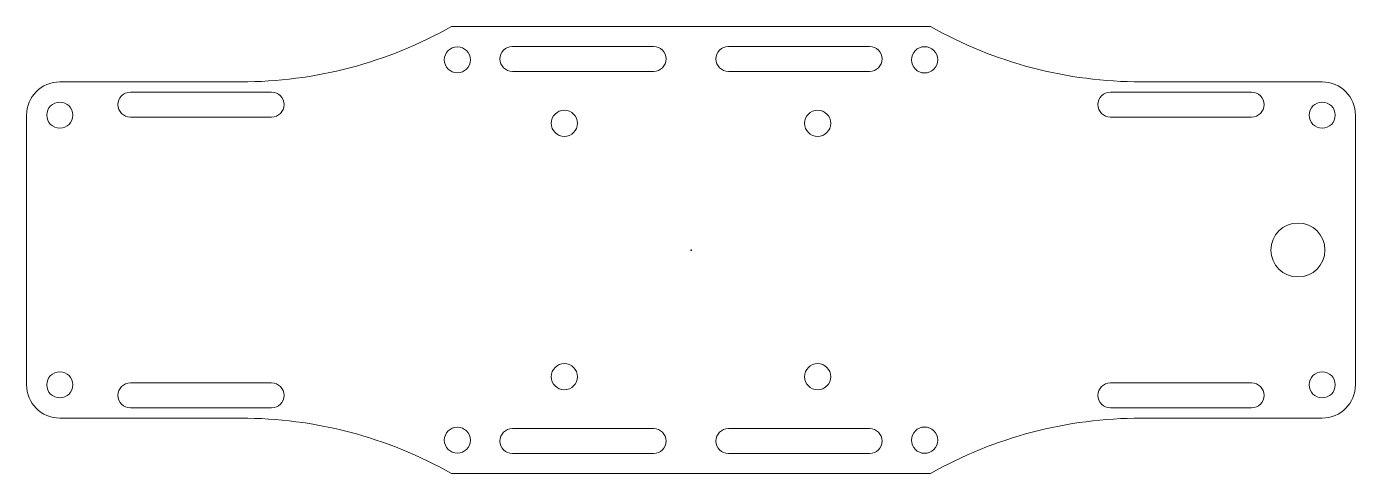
# Model space of a CAD drawing. Header units: millimetres. Extents: x -80 to 80, y -27 to 27.
import ezdxf

# ---------------------------------------------------------------- set-up
doc = ezdxf.new("R2010")
doc.units = ezdxf.units.MM
doc.header["$PDSIZE"] = -1

msp = doc.modelspace()

# ---------------------------------------------------------------- linework, layer by layer
at = {"color": 7, "linetype": 'Continuous', "lineweight": 15}
for p, q in [((-28.84, 26.89), (28.84, 26.89)), ((-4.5, 24.5), (-21.5, 24.5)), ((4.5, 24.5), (21.5, 24.5)), ((-21.5, 21.5), (-4.5, 21.5)), ((21.5, 21.5), (4.5, 21.5)), ((-76, 20.23), (-54.2, 20.23)), ((76, 20.23), (54.2, 20.23)), ((-50.5, 19), (-67.5, 19)), ((50.5, 19), (67.5, 19)), ((-80, 16.23), (-80, -16.23)), ((-67.5, 16), (-50.5, 16)), ((67.5, 16), (50.5, 16)), ((80, -16.23), (80, 16.23)), ((-67.5, -16), (-50.5, -16)), ((67.5, -16), (50.5, -16)), ((-50.5, -19), (-67.5, -19)), ((50.5, -19), (67.5, -19)), ((-76, -20.23), (-54.2, -20.23)), ((76, -20.23), (54.2, -20.23)), ((-21.5, -21.5), (-4.5, -21.5)), ((21.5, -21.5), (4.5, -21.5)), ((-4.5, -24.5), (-21.5, -24.5)), ((4.5, -24.5), (21.5, -24.5)), ((28.84, -26.89), (-28.84, -26.89))]:
    msp.add_line(p, q, dxfattribs=at)
for centre, radius in [((-28.13, 22.89), 1.57), ((28.13, 22.89), 1.58), ((-76, 16.23), 1.57), ((76, 16.23), 1.57), ((-15.25, 15.25), 1.58), ((15.25, 15.25), 1.58), ((73.08, 0), 3.25), ((-15.25, -15.25), 1.58), ((15.25, -15.25), 1.58), ((-76, -16.23), 1.57), ((76, -16.23), 1.57), ((-28.13, -22.89), 1.57), ((28.13, -22.89), 1.58)]:
    msp.add_circle(centre, radius, dxfattribs=at)
for centre, radius, start, end in [((-54.2, 71.85), 51.61, 270, 299.4331), ((54.2, 71.85), 51.61, 240.5669, 270), ((-21.5, 23), 1.5, 90, 270), ((-4.5, 23), 1.5, 270, 90), ((4.5, 23), 1.5, 90, 270), ((21.5, 23), 1.5, 270, 90), ((-76, 16.23), 4, 90, 180), ((76, 16.23), 4, 0, 90), ((-67.5, 17.5), 1.5, 90, 270), ((-50.5, 17.5), 1.5, 270, 90), ((50.5, 17.5), 1.5, 90, 270), ((67.5, 17.5), 1.5, 270, 90), ((-67.5, -17.5), 1.5, 90, 270), ((-50.5, -17.5), 1.5, 270, 90), ((50.5, -17.5), 1.5, 90, 270), ((-76, -16.23), 4, 180, 270), ((67.5, -17.5), 1.5, 270, 90), ((76, -16.23), 4, 270, 0), ((-54.2, -71.85), 51.61, 60.5669, 90), ((54.2, -71.85), 51.61, 90, 119.4331), ((-21.5, -23), 1.5, 90, 270), ((-4.5, -23), 1.5, 270, 90), ((4.5, -23), 1.5, 90, 270), ((21.5, -23), 1.5, 270, 90)]:
    msp.add_arc(centre, radius, start, end, dxfattribs=at)
at = {"color": 7, "linetype": 'Continuous'}
msp.add_point((0, 0), dxfattribs=at)

doc.saveas('drawing.dxf')
